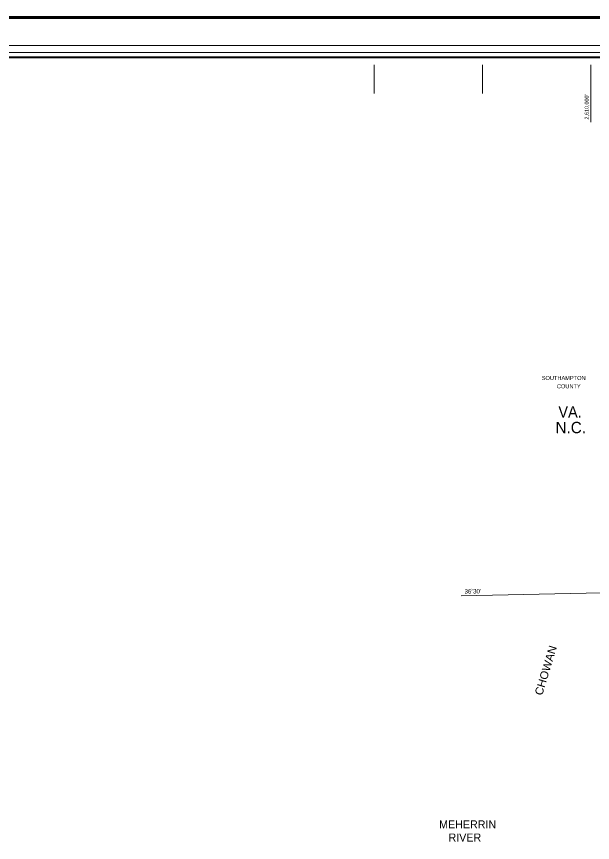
# Model space of a CAD drawing. Extents: x 763176 to 859807, y 266849 to 323246.
# Drawn here: x 779376 to 795576, y 300018 to 323246 of the extents above; entities that cross this region are included whole.
import ezdxf
from ezdxf.enums import TextEntityAlignment as Align

# ---------------------------------------------------------------- set-up
doc = ezdxf.new("R2010")
doc.units = 0
doc.header["$LTSCALE"] = 64
for name, color, linetype, lineweight in [('1', 7, 'Continuous', 25), ('20', 7, 'Continuous', 40), ('60', 7, 'Continuous', 13), ('61', 7, 'Continuous', 13)]:
    doc.layers.add(name, color=color, linetype=linetype, lineweight=lineweight)
doc.layers.add('52', color=7, linetype='Continuous')
doc.layers.add('57', color=7, linetype='Continuous')

msp = doc.modelspace()

# ---------------------------------------------------------------- linework, layer by layer
at = {"layer": '1', "lineweight": 13}
msp.add_lwpolyline([(859807.04, 266848.96), (763176.4, 266848.96), (763176.4, 323246), (859807.04, 323246)], close=True, dxfattribs=at)
at = {"layer": '20'}
for points in [[(763211.4, 323211), (859772.04, 323211), (859772.04, 266883.96), (763211.4, 266883.96)], [(766399.25, 322102.03), (858846.53, 322102.03), (858846.53, 267975.67), (766399.25, 267975.67)]]:
    msp.add_lwpolyline(points, close=True, dxfattribs=at)
at = {"layer": '20', "lineweight": 13}
msp.add_lwpolyline([(766090.06, 322427.5), (766090.06, 267666.39), (766268.61, 267845.06), (766268.61, 322232.67), (858977.14, 322232.67), (858977.14, 267845.06), (766268.61, 267845.06), (766090.06, 267666.39), (859155.72, 267666.39), (859155.72, 322427.5)], close=True, dxfattribs=at)
at = {"layer": '60'}
msp.add_line((791879.73, 306952.73), (795841.55, 307034.22), dxfattribs=at)
at = {"layer": '61'}
for p, q in [((789432, 321081.17), (789432, 321885.67)), ((792480, 321081.17), (792480, 321885.67)), ((795528, 320276.67), (795528, 321885.67))]:
    msp.add_line(p, q, dxfattribs=at)

# ---------------------------------------------------------------- texts
at = {"layer": '52'}
for s, p in [('SOUTHAMPTON', (794766.16, 313024.47)), ('COUNTY', (794909.96, 312790.65))]:
    msp.add_text(s, height=115, dxfattribs=at).set_placement(p, align=Align.CENTER)
at = {"layer": '52', "width": 0.95}
msp.add_text('VA.', height=320, rotation=0.317, dxfattribs=at).set_placement((794946.48, 311966.79), align=Align.CENTER)
at = {"layer": '52'}
msp.add_text('N.C.', height=320, rotation=0.317, dxfattribs=at).set_placement((794966.59, 311526.89), align=Align.CENTER)
at = {"layer": '57', "width": 1.05}
msp.add_text('CHOWAN', height=225, rotation=73.147, dxfattribs=at).set_placement((794369.27, 304825.78), align=Align.CENTER)
at = {"layer": '57'}
for s, p in [('MEHERRIN', (792064.95, 300414.74)), ('RIVER', (791986.66, 300045.76))]:
    msp.add_text(s, height=225, dxfattribs=at).set_placement(p, align=Align.CENTER)
at = {"layer": '60'}
msp.add_text("36 30'", height=125, rotation=1.178, dxfattribs=at).set_placement((792211.19, 307019.56), align=Align.CENTER)
at = {"layer": '60', "width": 0.6}
msp.add_text('°', height=125, dxfattribs=at).set_placement((792156.8, 307026.14))
at = {"layer": '61'}
msp.add_text("2,610,000'", height=110, rotation=90, dxfattribs=at).set_placement((795468, 320702.15), align=Align.CENTER)

doc.saveas('drawing.dxf')
